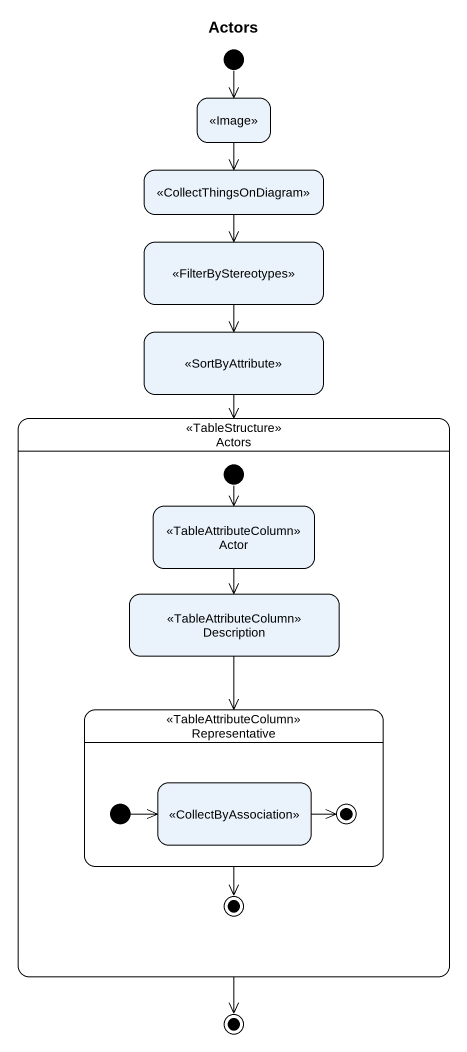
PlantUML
@startuml
title Actors
hide empty description
state " " as state1 <<Image>>
state " " as state2 <<CollectThingsOnDiagram>>
state " " as state3 <<FilterByStereotypes>>
state " " as state4 <<SortByAttribute>>
state Actors <<TableStructure>> {
  state "Actor" as Actor_ <<TableAttributeColumn>>
  state Description <<TableAttributeColumn>>
  state Representative <<TableAttributeColumn>> {
    state " " as state5 <<CollectByAssociation>>
    [*] -right-> state5
    state5 -right-> [*]
  }
  [*] --> Actor_
  Representative --> [*]
}
[*] --> state1
state1 --> state2
state2 --> state3
state3 --> state4
state4 --> Actors
Actor_ --> Description
Description --> Representative
Actors --> [*]
@enduml
